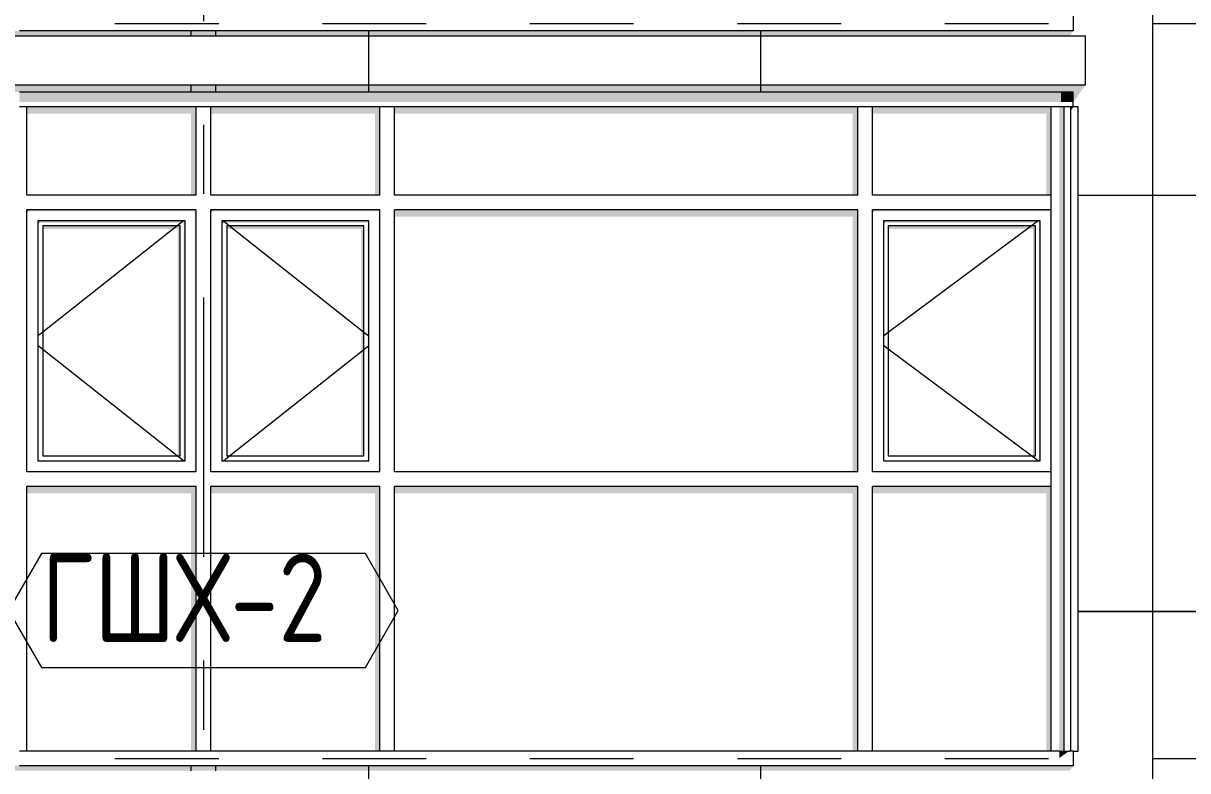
# Model space of a CAD drawing. Header units: millimetres. Extents: x 18162 to 7085488, y 72188 to 247925.
# Drawn here: x 4832705 to 4837456, y 91787 to 94838 of the extents above; entities that cross this region are included whole.
import ezdxf
from ezdxf.enums import TextEntityAlignment as Align

# ---------------------------------------------------------------- set-up
doc = ezdxf.new("R2010")
doc.units = ezdxf.units.MM
doc.header["$MEASUREMENT"] = 0
doc.linetypes.add('Dashed', pattern=[423.333333, 211.666667, -211.666667])
doc.linetypes.add('Double Dashed', pattern=[1093.611073, 529.166651, -211.666656, 141.111112, -211.666656])
for name, color, linetype in [('Finish - Wall', 7, 'Continuous'), ('Structural - Bearing', 7, 'Continuous'), ('Structural - Grid', 7, 'Continuous')]:
    doc.layers.add(name, color=color, linetype=linetype)
doc.styles.add('GENERATED_STYLE_3', font='', dxfattribs={"width": 0.8})
doc.styles.get('GENERATED_STYLE_3').set_extended_font_data('ISOCPEUR MON')
doc.dimstyles.new('GENERATED_STYLE__15', dxfattribs={"dimtxt": 440.00001, "dimasz": 228, "dimexe": 0.18, "dimexo": 150, "dimgap": 0, "dimtad": 1, "dimdec": 0, "dimzin": 0, "dimdsep": 46, "dimtxsty": 'GENERATED_STYLE_3', "dimblk": 'ARROWHEAD_2', "dimblk1": 'ARROWHEAD_2', "dimblk2": 'ARROWHEAD_2', "dimcen": 0.09, "dimclrd": 13, "dimclre": 13, "dimclrt": 13, "dimadec": 0, "dimazin": 0, "dimtfac": 1, "dimtdec": 4, "dimtmove": 0, "dimatfit": 3, "dimfxl": 1, "dimtolj": 1, "dimtzin": 0, "dimarcsym": 0})

# ---------------------------------------------------------------- blocks, each defined once
blk = doc.blocks.new('*X1776', base_point=(4860813, 82836.7))
at = {"layer": 'Structural - Bearing', "color": 8, "linetype": 'Continuous', "lineweight": 13}
for p, q in [((4837313, 94736.7), (4837313, 92436.7)), ((4834113, 94586.7), (4834113, 94556.7)), ((4835713, 94586.7), (4835713, 94556.7)), ((4837009, 94136.7), (4837313, 94136.7)), ((4837313, 94136.7), (4837639.5, 94136.7)), ((4837313, 92436.7), (4837009, 92436.7)), ((4837009, 92436.7), (4837313, 92436.7)), ((4837313, 92436.7), (4837639.5, 92436.7)), ((4837313, 92436.7), (4837313, 91836.7)), ((4837639.5, 92436.7), (4837313, 92436.7)), ((4834113, 91806.7), (4834113, 91786.7)), ((4835713, 91806.7), (4835713, 91786.7)), ((4837313, 91836.7), (4837313, 91736.7))]:
    blk.add_line(p, q, dxfattribs=at)
blk = doc.blocks.new('*X1787', base_point=(4860813, 82836.7))
at = {"layer": 'Structural - Bearing', "color": 8, "linetype": 'Continuous', "lineweight": 13}
for p, q in [((4837313, 95436.7), (4837313, 94836.7)), ((4834113, 94806.7), (4834113, 94786.7)), ((4835713, 94806.7), (4835713, 94786.7)), ((4837313, 94836.7), (4837313, 94736.7))]:
    blk.add_line(p, q, dxfattribs=at)
blk = doc.blocks.new('*X1822', base_point=(4860813, 82836.7))
at = {"layer": 'Structural - Bearing', "color": 7, "linetype": 'Continuous', "lineweight": 9}
for p, q in [((4834113, 91786.7), (4834113, 91586.7)), ((4835713, 91786.7), (4835713, 91586.7))]:
    blk.add_line(p, q, dxfattribs=at)
blk = doc.blocks.new('*X1823', base_point=(4860813, 82836.7))
at = {"layer": 'Structural - Bearing', "color": 7, "linetype": 'Continuous', "lineweight": 9}
for p, q in [((4834113, 94786.7), (4834113, 94586.7)), ((4835713, 94786.7), (4835713, 94586.7))]:
    blk.add_line(p, q, dxfattribs=at)
blk = doc.blocks.new('*D2094', base_point=(4860813, 82836.7))
at = {"color": 13, "linetype": 'Continuous', "lineweight": 13}
for p, q in [((4844580.9, 133286.7), (4844580.9, 133433.4)), ((4844805.9, 133286.7), (4829939.5, 133286.7)), ((4844580.9, 82736.7), (4844580.9, 133286.7))]:
    blk.add_line(p, q, dxfattribs=at)
at = {"color": 12, "linetype": 'Continuous', "lineweight": 35}
for p, q in [((4844730.9, 133200.1), (4844430.9, 133373.3)), ((4844430.9, 82823.3), (4844730.9, 82650.1))]:
    blk.add_line(p, q, dxfattribs=at)
at = {"color": 13, "lineweight": 13, "insert": (4844708.4, 107335.5), "char_height": 440, "attachment_point": 7, "rotation": 90, "style": 'GENERATED_STYLE_3'}
blk.add_mtext('\\A1;{\\pql;\\fISOCPEUR MON|b0|i0|c0|p0;\\W0.800000;50,550}', dxfattribs=at)
blk = doc.blocks.new('ARROWHEAD_2')
at = {"color": 0, "linetype": 'Continuous', "lineweight": 0}
for p, q in [((-0.378, -0.655), (0.378, 0.655)), ((0, 0), (-1, 0))]:
    blk.add_line(p, q, dxfattribs=at)
blk = doc.blocks.new('Label_88_3', base_point=(4833439.5, 92206.7))
at = {"color": 13, "linetype": 'Continuous', "lineweight": 13, "flags": 128}
blk.add_lwpolyline([(4832644.4, 92440.9), (4832778.5, 92208.7), (4834100.6, 92208.7), (4834234.7, 92440.9), (4834100.6, 92673.2), (4832778.5, 92673.2)], close=True, dxfattribs=at)
at = {"color": 13, "lineweight": 13, "insert": (4832778.5, 92672.5), "char_height": 360, "attachment_point": 1, "style": 'GENERATED_STYLE_3'}
blk.add_mtext('\\A1;{\\pql;\\pt0,253000;\\fISOCPEUR MON|b0|i0|c0|p0;\\W0.800000;ГШХ-2\\fISOCPEUR MON|b0|i0|c0|p0;\\W0.800000;\\A1{\\H.66x;\\S^  ;}\\fISOCPEUR MON|b0|i0|c0|p0;\\W0.800000;\\fISOCPEUR MON|b0|i0|c0|p0;\\W0.800000;\\A1{\\H.66x;\\S^  ;}\\fISOCPEUR MON|b0|i0|c0|p0;\\W0.800000; \\fISOCPEUR MON|b0|i0|c0|p0;\\W0.800000;\\fISOCPEUR MON|b0|i0|c0|p0;\\W0.800000;\\fISOCPEUR MON|b0|i0|c0|p0;\\W0.800000;\\fISOCPEUR MON|b0|i0|c0|p0;\\W0.800000;\\fISOCPEUR MON|b0|i0|c0|p0;\\W0.800000;\\fISOCPEUR MON|b0|i0|c0|p0;\\W0.800000;\\fISOCPEUR MON|b0|i0|c0|p0;\\W0.800000;\\fISOCPEUR MON|b0|i0|c0|p0;\\W0.800000;\\fISOCPEUR MON|b0|i0|c0|p0;\\W0.800000;\\fISOCPEUR MON|b0|i0|c0|p0;\\W0.800000;\\fISOCPEUR MON|b0|i0|c0|p0;\\W0.800000;\\fISOCPEUR MON|b0|i0|c0|p0;\\W0.800000;\\fISOCPEUR MON|b0|i0|c0|p0;\\W0.800000;\\fISOCPEUR MON|b0|i0|c0|p0;\\W0.800000;\\fISOCPEUR MON|b0|i0|c0|p0;\\W0.800000;\\fISOCPEUR MON|b0|i0|c0|p0;\\W0.800000;\\fISOCPEUR MON|b0|i0|c0|p0;\\W0.800000;\\fISOCPEUR MON|b0|i0|c0|p0;\\W0.800000;\\fISOCPEUR MON|b0|i0|c0|p0;\\W0.800000;\\fISOCPEUR MON|b0|i0|c0|p0;\\W0.800000;\\fISOCPEUR MON|b0|i0|c0|p0;\\W0.800000;\\fISOCPEUR MON|b0|i0|c0|p0;\\W0.800000;\\fISOCPEUR MON|b0|i0|c0|p0;\\W0.800000;\\fISOCPEUR MON|b0|i0|c0|p0;\\W0.800000;\\fISOCPEUR MON|b0|i0|c0|p0;\\W0.800000;\\fISOCPEUR MON|b0|i0|c0|p0;\\W0.800000;\\fISOCPEUR MON|b0|i0|c0|p0;\\W0.800000;\\fISOCPEUR MON|b0|i0|c0|p0;\\W0.800000;\\fISOCPEUR MON|b0|i0|c0|p0;\\W0.800000;\\fISOCPEUR MON|b0|i0|c0|p0;\\W0.800000;\\fISOCPEUR MON|b0|i0|c0|p0;\\W0.800000;\\fISOCPEUR MON|b0|i0|c0|p0;\\W0.800000;\\fISOCPEUR MON|b0|i0|c0|p0;\\W0.800000;\\fISOCPEUR MON|b0|i0|c0|p0;\\W0.800000;\\fISOCPEUR MON|b0|i0|c0|p0;\\W0.800000;\\fISOCPEUR MON|b0|i0|c0|p0;\\W0.800000;\\fISOCPEUR MON|b0|i0|c0|p0;\\W0.800000;\\fISOCPEUR MON|b0|i0|c0|p0;\\W0.800000;\\fISOCPEUR MON|b0|i0|c0|p0;\\W0.800000;\\fISOCPEUR MON|b0|i0|c0|p0;\\W0.800000;\\fISOCPEUR MON|b0|i0|c0|p0;\\W0.800000;\\fISOCPEUR MON|b0|i0|c0|p0;\\W0.800000;\\fISOCPEUR MON|b0|i0|c0|p0;\\W0.800000;}', dxfattribs=at)
blk = doc.blocks.new('Standard grid marker[372]_3', base_point=(4833439.5, 142836.7))
at = {"layer": 'Structural - Grid', "color": 13, "linetype": 'Double Dashed', "lineweight": 13, "ltscale": 2}
blk.add_line((4833439.5, 141836.7), (4833439.5, 80336.7), dxfattribs=at)
at = {"layer": 'Structural - Grid', "color": 13, "lineweight": 13, "style": 'GENERATED_STYLE_3'}
blk.add_attdef('AC_MarkerText_1', text='', height=500, rotation=360, dxfattribs=at).set_placement((4833439.5, 78986.7), align=Align.TOP_CENTER)

msp = doc.modelspace()

# ---------------------------------------------------------------- hatches: boundary and pattern name
at = {"layer": 'Finish - Wall', "linetype": 'Continuous', "lineweight": 0}
for points in [[(4833439.5, 94556.7), (4832689.5, 94556.7), (4832689.5, 94516), (4833439.5, 94516)], [(4834189.5, 94556.7), (4833439.5, 94556.7), (4833439.5, 94516), (4834189.5, 94516)], [(4836139.5, 94556.7), (4834189.5, 94556.7), (4834189.5, 94516), (4836139.5, 94516)], [(4836939.5, 94556.7), (4836139.5, 94556.7), (4836139.5, 94516), (4836939.5, 94516)], [(4836939.5, 94556.7), (4836939.5, 94516), (4836989.5, 94516), (4836989.5, 94556.7)], [(4832719.5, 94496.7), (4832719.5, 94468.4), (4833389.5, 94468.4), (4833389.5, 94136.7), (4833409.5, 94136.7), (4833409.5, 94496.7)], [(4833469.5, 94496.7), (4833469.5, 94468.4), (4834139.5, 94468.4), (4834139.5, 94136.7), (4834159.5, 94136.7), (4834159.5, 94496.7)], [(4834219.5, 94468.4), (4836089.5, 94468.4), (4836089.5, 94136.7), (4836109.5, 94136.7), (4836109.5, 94496.7), (4834219.5, 94496.7)], [(4836169.5, 94468.4), (4836879.5, 94468.4), (4836879.5, 94136.7), (4836899.5, 94136.7), (4836899.5, 94496.7), (4836169.5, 94496.7)], [(4836952.4, 94496.7), (4836932.9, 94496.7), (4836932.9, 94106.7), (4836952.4, 94106.7)], [(4836979.5, 94486), (4836980.7, 94484.3), (4836989.5, 94496.7), (4836979.5, 94496.7)], [(4836952.4, 94106.7), (4836932.9, 94106.7), (4836932.9, 92976.7), (4836952.4, 92976.7)], [(4832726.6, 94069.6), (4832719.5, 94076.7), (4832719.5, 94069.6)], [(4832719.5, 94076.7), (4832726.6, 94069.6), (4833402.4, 94069.6), (4833409.5, 94076.7)], [(4833409.5, 94076.7), (4833402.4, 94069.6), (4833404.5, 94069.6), (4833404.5, 93011.7), (4833409.5, 93006.7)], [(4833476.6, 94069.6), (4833469.5, 94076.7), (4833469.5, 94069.6)], [(4833469.5, 94076.7), (4833476.6, 94069.6), (4834152.4, 94069.6), (4834159.5, 94076.7)], [(4834159.5, 94076.7), (4834152.4, 94069.6), (4834154.5, 94069.6), (4834154.5, 93011.7), (4834159.5, 93006.7)], [(4834219.5, 94076.7), (4834219.5, 94048.4), (4836089.5, 94048.4), (4836089.5, 93006.7), (4836109.5, 93006.7), (4836109.5, 94076.7)], [(4836176.6, 94069.6), (4836169.5, 94076.7), (4836169.5, 94069.6)], [(4836169.5, 94076.7), (4836176.6, 94069.6), (4836892.4, 94069.6), (4836899.5, 94076.7)], [(4836892.4, 94069.6), (4836894.5, 94069.6), (4836894.5, 93011.7), (4836899.5, 93006.7), (4836899.5, 94076.7)], [(4832764.5, 94031.7), (4832764.5, 94024.6), (4832771.6, 94024.6)], [(4832764.5, 94031.7), (4832771.6, 94024.6), (4833357.4, 94024.6), (4833364.5, 94031.7)], [(4833344.5, 94011.7), (4832784.5, 94011.7), (4832784.5, 93997.5), (4833334.5, 93997.5), (4833334.5, 93071.7), (4833344.5, 93071.7)], [(4833364.5, 94031.7), (4833357.4, 94024.6), (4833359.5, 94024.6), (4833359.5, 93056.7), (4833364.5, 93051.7)], [(4833514.5, 94031.7), (4833514.5, 94024.6), (4833521.6, 94024.6)], [(4834114.5, 94031.7), (4833514.5, 94031.7), (4833521.6, 94024.6), (4834107.4, 94024.6)], [(4834094.5, 94011.7), (4833534.5, 94011.7), (4833534.5, 93997.5), (4834084.5, 93997.5), (4834084.5, 93071.7), (4834094.5, 93071.7)], [(4834114.5, 94031.7), (4834107.4, 94024.6), (4834109.5, 94024.6), (4834109.5, 93056.7), (4834114.5, 93051.7)], [(4836214.5, 94031.7), (4836214.5, 94024.6), (4836221.6, 94024.6)], [(4836854.5, 94031.7), (4836214.5, 94031.7), (4836221.6, 94024.6), (4836847.4, 94024.6)], [(4836834.5, 94011.7), (4836234.5, 94011.7), (4836234.5, 93997.5), (4836824.5, 93997.5), (4836824.5, 93071.7), (4836834.5, 93071.7)], [(4836854.5, 94031.7), (4836847.4, 94024.6), (4836849.5, 94024.6), (4836849.5, 93056.7), (4836854.5, 93051.7)], [(4833359.5, 93051.7), (4833364.5, 93051.7), (4833359.5, 93056.7)], [(4834109.5, 93051.7), (4834114.5, 93051.7), (4834109.5, 93056.7)], [(4836849.5, 93051.7), (4836854.5, 93051.7), (4836849.5, 93056.7)], [(4833404.5, 93006.7), (4833409.5, 93006.7), (4833404.5, 93011.7)], [(4834154.5, 93011.7), (4834154.5, 93006.7), (4834159.5, 93006.7)], [(4836894.5, 93011.7), (4836894.5, 93006.7), (4836899.5, 93006.7)], [(4832719.5, 92946.7), (4832719.5, 92918.4), (4833389.5, 92918.4), (4833389.5, 91866.7), (4833409.5, 91866.7), (4833409.5, 92946.7)], [(4833469.5, 92946.7), (4833469.5, 92918.4), (4834139.5, 92918.4), (4834139.5, 91866.7), (4834159.5, 91866.7), (4834159.5, 92946.7)], [(4836109.5, 92946.7), (4834219.5, 92946.7), (4834219.5, 92918.4), (4836089.5, 92918.4), (4836089.5, 91866.7), (4836109.5, 91866.7)], [(4836169.5, 92918.4), (4836879.5, 92918.4), (4836879.5, 91866.7), (4836899.5, 91866.7), (4836899.5, 92946.7), (4836169.5, 92946.7)], [(4836952.4, 92976.7), (4836932.9, 92976.7), (4836932.9, 91866.7), (4836952.4, 91866.7)], [(4836932.9, 91866.7), (4836932.9, 91839.1), (4836939.5, 91843.8), (4836939.5, 91866.7)], [(4836939.5, 91866.7), (4836939.5, 91843.8), (4836971.9, 91866.7)]]:
    msp.add_hatch(color=49, dxfattribs=at).paths.add_polyline_path(points)
at = {"layer": 'Structural - Bearing', "linetype": 'Continuous', "lineweight": 0}
for points in [[(4828489.5, 95877.5), (4828489.5, 95677.5), (4828589.5, 95677.5), (4828589.5, 95658.2), (4828599.5, 95658.2), (4828599.5, 94736.7), (4829839.5, 94736.7), (4829839.5, 94786.7), (4833389.5, 94786.7), (4833389.5, 94806.7), (4829889.5, 94806.7), (4829889.5, 94866.7), (4829870, 94866.7), (4829870, 97496.7), (4829889.5, 97496.7), (4829889.5, 97556.7), (4833389.5, 97556.7), (4833389.5, 97586.7), (4829839.5, 97586.7), (4829839.5, 97736.7), (4828599.5, 97736.7), (4828599.5, 96042.3), (4828589.5, 96028.2), (4828589.5, 96018.9)], [(4833389.5, 94806.7), (4833389.5, 94786.7), (4833489.5, 94786.7), (4833489.5, 94806.7), (4833439.5, 94806.7)], [(4836989.5, 94806.7), (4833489.5, 94806.7), (4833489.5, 94786.7), (4836975.4, 94786.7)], [(4828489.5, 92677.5), (4828589.5, 92677.5), (4828589.5, 92658.2), (4828599.5, 92658.2), (4828599.5, 91736.7), (4829839.5, 91736.7), (4829839.5, 91786.7), (4833389.5, 91786.7), (4833389.5, 91806.7), (4829889.5, 91806.7), (4829889.5, 91866.7), (4829870, 91866.7), (4829870, 94496.7), (4829889.5, 94496.7), (4829889.5, 94556.7), (4833389.5, 94556.7), (4833389.5, 94586.7), (4829839.5, 94586.7), (4829839.5, 94736.7), (4828599.5, 94736.7), (4828599.5, 93042.3), (4828589.5, 93028.2), (4828589.5, 93018.9), (4828489.5, 92877.5)], [(4833389.5, 94556.7), (4833439.5, 94556.7), (4833489.5, 94556.7), (4833489.5, 94586.7), (4833389.5, 94586.7)], [(4833489.5, 94586.7), (4833489.5, 94556.7), (4836989.5, 94556.7), (4836989.5, 94516), (4837039.5, 94586.7)], [(4833439.5, 91806.7), (4833389.5, 91806.7), (4833389.5, 91786.7), (4833489.5, 91786.7), (4833489.5, 91806.7)], [(4836989.5, 91806.7), (4833489.5, 91806.7), (4833489.5, 91786.7), (4836975.4, 91786.7)]]:
    msp.add_hatch(color=49, dxfattribs=at).paths.add_polyline_path(points)
at = {"layer": 'Structural - Bearing', "linetype": 'Continuous', "lineweight": 9}
h = msp.add_hatch(dxfattribs=at)
h.set_pattern_fill('Grid_100x100_0003', style=0, pattern_type=2)
h.set_pattern_definition([(180, (4860813, 82836.7), (0, 1000), []), (90, (4860813, 82836.7), (1000, 0), [])])
h.paths.add_polyline_path([(4833389.5, 94806.7), (4833389.5, 94786.7), (4833489.5, 94786.7), (4833489.5, 94806.7), (4833439.5, 94806.7)])
h = msp.add_hatch(dxfattribs=at)
h.set_pattern_fill('Grid_100x100_0003', style=0, pattern_type=2)
h.set_pattern_definition([(180, (4860813, 82836.7), (0, 1000), []), (90, (4860813, 82836.7), (1000, 0), [])])
h.paths.add_polyline_path([(4833389.5, 94556.7), (4833439.5, 94556.7), (4833489.5, 94556.7), (4833489.5, 94586.7), (4833389.5, 94586.7)])
h = msp.add_hatch(dxfattribs=at)
h.set_pattern_fill('Grid_100x100_0003', style=0, pattern_type=2)
h.set_pattern_definition([(180, (4860813, 82836.7), (0, 1000), []), (90, (4860813, 82836.7), (1000, 0), [])])
h.paths.add_polyline_path([(4833439.5, 91806.7), (4833389.5, 91806.7), (4833389.5, 91786.7), (4833489.5, 91786.7), (4833489.5, 91806.7)])

# ---------------------------------------------------------------- linework, layer by layer
at = {"color": 8, "linetype": 'Dashed', "lineweight": 13, "ltscale": 2}
for p, q in [((4805138.5, 94836.7), (4846132, 94836.7)), ((4805138.5, 91836.7), (4846132, 91836.7))]:
    msp.add_line(p, q, dxfattribs=at)
at = {"layer": 'Finish - Wall', "color": 7, "linetype": 'Continuous', "lineweight": 9}
for p, q in [((4836989.5, 94866.7), (4836989.5, 94806.7)), ((4833439.5, 94806.7), (4832689.5, 94806.7)), ((4834189.5, 94806.7), (4833439.5, 94806.7)), ((4836139.5, 94806.7), (4834189.5, 94806.7)), ((4836939.5, 94806.7), (4836139.5, 94806.7)), ((4836989.5, 94806.7), (4836939.5, 94806.7)), ((4833439.5, 94556.7), (4832689.5, 94556.7)), ((4834189.5, 94556.7), (4833439.5, 94556.7)), ((4836139.5, 94556.7), (4834189.5, 94556.7)), ((4836939.5, 94556.7), (4836139.5, 94556.7)), ((4836989.5, 94556.7), (4836939.5, 94556.7)), ((4836989.5, 94496.7), (4836989.5, 94556.7)), ((4832719.5, 94496.7), (4832689.5, 94496.7)), ((4833409.5, 94496.7), (4832719.5, 94496.7)), ((4832719.5, 94136.7), (4832719.5, 94496.7)), ((4833439.5, 94496.7), (4833409.5, 94496.7)), ((4833409.5, 94136.7), (4833409.5, 94496.7)), ((4833469.5, 94496.7), (4833439.5, 94496.7)), ((4834159.5, 94496.7), (4833469.5, 94496.7)), ((4833469.5, 94136.7), (4833469.5, 94496.7)), ((4834189.5, 94496.7), (4834159.5, 94496.7)), ((4834159.5, 94136.7), (4834159.5, 94496.7)), ((4834219.5, 94496.7), (4834189.5, 94496.7)), ((4836109.5, 94496.7), (4834219.5, 94496.7)), ((4834219.5, 94136.7), (4834219.5, 94496.7)), ((4836139.5, 94496.7), (4836109.5, 94496.7)), ((4836109.5, 94136.7), (4836109.5, 94496.7)), ((4836169.5, 94496.7), (4836139.5, 94496.7)), ((4836899.5, 94496.7), (4836169.5, 94496.7)), ((4836169.5, 94136.7), (4836169.5, 94496.7)), ((4836899.5, 94136.7), (4836899.5, 94496.7)), ((4836932.9, 94496.7), (4836899.5, 94496.7)), ((4836952.4, 94496.7), (4836932.9, 94496.7)), ((4836971.9, 94496.7), (4836952.4, 94496.7)), ((4836952.4, 94106.7), (4836952.4, 94496.7)), ((4836979.5, 94496.7), (4836971.9, 94496.7)), ((4836979.5, 94106.7), (4836979.5, 94496.7)), ((4836989.5, 94496.7), (4836979.5, 94496.7)), ((4837009, 94496.7), (4836989.5, 94496.7)), ((4837009, 94106.7), (4837009, 94496.7)), ((4833409.5, 94136.7), (4832719.5, 94136.7)), ((4834159.5, 94136.7), (4833469.5, 94136.7)), ((4836109.5, 94136.7), (4834219.5, 94136.7)), ((4836899.5, 94136.7), (4836169.5, 94136.7)), ((4836899.5, 94106.7), (4836899.5, 94136.7)), ((4836899.5, 94076.7), (4836899.5, 94106.7)), ((4836952.4, 92976.7), (4836952.4, 94106.7)), ((4836979.5, 92976.7), (4836979.5, 94106.7)), ((4837009, 92976.7), (4837009, 94106.7)), ((4832719.5, 93006.7), (4832719.5, 94076.7)), ((4833409.5, 94076.7), (4832719.5, 94076.7)), ((4833409.5, 93006.7), (4833409.5, 94076.7)), ((4833469.5, 93006.7), (4833469.5, 94076.7)), ((4834159.5, 94076.7), (4833469.5, 94076.7)), ((4834159.5, 93006.7), (4834159.5, 94076.7)), ((4834219.5, 93006.7), (4834219.5, 94076.7)), ((4836109.5, 94076.7), (4834219.5, 94076.7)), ((4836109.5, 93006.7), (4836109.5, 94076.7)), ((4836169.5, 93006.7), (4836169.5, 94076.7)), ((4836899.5, 94076.7), (4836169.5, 94076.7)), ((4836899.5, 93006.7), (4836899.5, 94076.7)), ((4832764.5, 94031.7), (4832764.5, 93051.7)), ((4833364.5, 94031.7), (4832764.5, 94031.7)), ((4833344.5, 94011.7), (4832784.5, 94011.7)), ((4833332.7, 94011.7), (4832784.5, 93577.3)), ((4832784.5, 94011.7), (4832784.5, 93071.7)), ((4833358, 94031.7), (4833332.7, 94011.7)), ((4833344.5, 93071.7), (4833344.5, 94011.7)), ((4833364.5, 93051.7), (4833364.5, 94031.7)), ((4833514.5, 94031.7), (4833514.5, 93051.7)), ((4834114.5, 94031.7), (4833514.5, 94031.7)), ((4833521.1, 94031.7), (4833546.3, 94011.7)), ((4834094.5, 94011.7), (4833534.5, 94011.7)), ((4833534.5, 94011.7), (4833534.5, 93071.7)), ((4833546.3, 94011.7), (4834094.5, 93577.3)), ((4834094.5, 93071.7), (4834094.5, 94011.7)), ((4834114.5, 93051.7), (4834114.5, 94031.7)), ((4836214.5, 94031.7), (4836214.5, 93051.7)), ((4836854.5, 94031.7), (4836214.5, 94031.7)), ((4836834.5, 94011.7), (4836234.5, 94011.7)), ((4836819.2, 94011.7), (4836234.5, 93575.3)), ((4836234.5, 94011.7), (4836234.5, 93071.7)), ((4836846, 94031.7), (4836819.2, 94011.7)), ((4836834.5, 93071.7), (4836834.5, 94011.7)), ((4836854.5, 93051.7), (4836854.5, 94031.7)), ((4832784.5, 93577.3), (4832764.5, 93561.5)), ((4834094.5, 93577.3), (4834114.5, 93561.5)), ((4836234.5, 93575.3), (4836214.5, 93560.3)), ((4832784.5, 93506), (4832764.5, 93521.9)), ((4834094.5, 93506), (4834114.5, 93521.9)), ((4836234.5, 93508.1), (4836214.5, 93523)), ((4833332.7, 93071.7), (4832784.5, 93506)), ((4833546.3, 93071.7), (4834094.5, 93506)), ((4836819.2, 93071.7), (4836234.5, 93508.1)), ((4832764.5, 93051.7), (4833364.5, 93051.7)), ((4832784.5, 93071.7), (4833344.5, 93071.7)), ((4833358, 93051.7), (4833332.7, 93071.7)), ((4833514.5, 93051.7), (4834114.5, 93051.7)), ((4833521.1, 93051.7), (4833546.3, 93071.7)), ((4833534.5, 93071.7), (4834094.5, 93071.7)), ((4836214.5, 93051.7), (4836854.5, 93051.7)), ((4836234.5, 93071.7), (4836834.5, 93071.7)), ((4836846, 93051.7), (4836819.2, 93071.7)), ((4833409.5, 93006.7), (4832719.5, 93006.7)), ((4834159.5, 93006.7), (4833469.5, 93006.7)), ((4836109.5, 93006.7), (4834219.5, 93006.7)), ((4836899.5, 93006.7), (4836169.5, 93006.7)), ((4836899.5, 92976.7), (4836899.5, 93006.7)), ((4832719.5, 91866.7), (4832719.5, 92946.7)), ((4833409.5, 92946.7), (4832719.5, 92946.7)), ((4833409.5, 91866.7), (4833409.5, 92946.7)), ((4833469.5, 91866.7), (4833469.5, 92946.7)), ((4834159.5, 92946.7), (4833469.5, 92946.7)), ((4834159.5, 91866.7), (4834159.5, 92946.7)), ((4834219.5, 91866.7), (4834219.5, 92946.7)), ((4836109.5, 92946.7), (4834219.5, 92946.7)), ((4836109.5, 91866.7), (4836109.5, 92946.7)), ((4836169.5, 91866.7), (4836169.5, 92946.7)), ((4836899.5, 92946.7), (4836169.5, 92946.7)), ((4836899.5, 92946.7), (4836899.5, 92976.7)), ((4836899.5, 91866.7), (4836899.5, 92946.7)), ((4836952.4, 91866.7), (4836952.4, 92976.7)), ((4836979.5, 91866.7), (4836979.5, 92976.7)), ((4837009, 91866.7), (4837009, 92976.7)), ((4832719.5, 91866.7), (4832689.5, 91866.7)), ((4833409.5, 91866.7), (4832719.5, 91866.7)), ((4833439.5, 91866.7), (4833409.5, 91866.7)), ((4833469.5, 91866.7), (4833439.5, 91866.7)), ((4834159.5, 91866.7), (4833469.5, 91866.7)), ((4834189.5, 91866.7), (4834159.5, 91866.7)), ((4834219.5, 91866.7), (4834189.5, 91866.7)), ((4836109.5, 91866.7), (4834219.5, 91866.7)), ((4836139.5, 91866.7), (4836109.5, 91866.7)), ((4836169.5, 91866.7), (4836139.5, 91866.7)), ((4836899.5, 91866.7), (4836169.5, 91866.7)), ((4836932.9, 91866.7), (4836899.5, 91866.7)), ((4836932.9, 91866.7), (4836952.4, 91866.7)), ((4836952.4, 91866.7), (4836971.9, 91866.7)), ((4836979.5, 91866.7), (4836971.9, 91866.7)), ((4836989.5, 91866.7), (4836979.5, 91866.7)), ((4836989.5, 91866.7), (4837009, 91866.7)), ((4836989.5, 91866.7), (4836989.5, 91806.7)), ((4833439.5, 91806.7), (4832689.5, 91806.7)), ((4834189.5, 91806.7), (4833439.5, 91806.7)), ((4836139.5, 91806.7), (4834189.5, 91806.7)), ((4836939.5, 91806.7), (4836139.5, 91806.7)), ((4836989.5, 91806.7), (4836939.5, 91806.7))]:
    msp.add_line(p, q, dxfattribs=at)
at = {"layer": 'Structural - Bearing', "color": 7, "linetype": 'Continuous', "lineweight": 13}
for p, q in [((4833389.5, 94786.7), (4833389.5, 94806.7)), ((4833489.5, 94806.7), (4833489.5, 94786.7)), ((4829839.5, 94786.7), (4837039.5, 94786.7)), ((4837039.5, 94586.7), (4837039.5, 94786.7)), ((4829839.5, 94586.7), (4837039.5, 94586.7)), ((4833389.5, 94556.7), (4833389.5, 94586.7)), ((4833489.5, 94586.7), (4833489.5, 94556.7)), ((4833389.5, 91786.7), (4833389.5, 91806.7)), ((4833489.5, 91806.7), (4833489.5, 91786.7))]:
    msp.add_line(p, q, dxfattribs=at)

# ---------------------------------------------------------------- block references
at = {"color": 12, "linetype": 'Continuous', "lineweight": 13}
msp.add_blockref('Label_88_3', (4833439.5, 92206.7), dxfattribs=at)
at = {"layer": 'Structural - Bearing', "lineweight": 0}
for name in ['*X1787', '*X1823', '*X1776', '*X1822']:
    msp.add_blockref(name, (4860813, 82836.7), dxfattribs=at)
at = {"layer": 'Structural - Grid', "color": 13, "linetype": 'Continuous', "lineweight": 13}
msp.add_blockref('Standard grid marker[372]_3', (4833439.5, 142836.7), dxfattribs=at)

# ---------------------------------------------------------------- dimensions: what is measured, and where the dimension line sits
at = {"color": 13, "linetype": 'Continuous', "lineweight": 13}
dim = msp.add_linear_dim(base=(4844580.9, 133286.7), p1=(4840289.5, 82736.7), p2=(4829789.5, 133286.7), angle=90, dimstyle='GENERATED_STYLE__15', dxfattribs=at)
dim.commit()
dim.dimension.update_dxf_attribs({"geometry": '*D2094', "text_midpoint": (4844272.9, 108239.9), "dimtype": 160, "text_rotation": 90})

doc.saveas('drawing.dxf')
